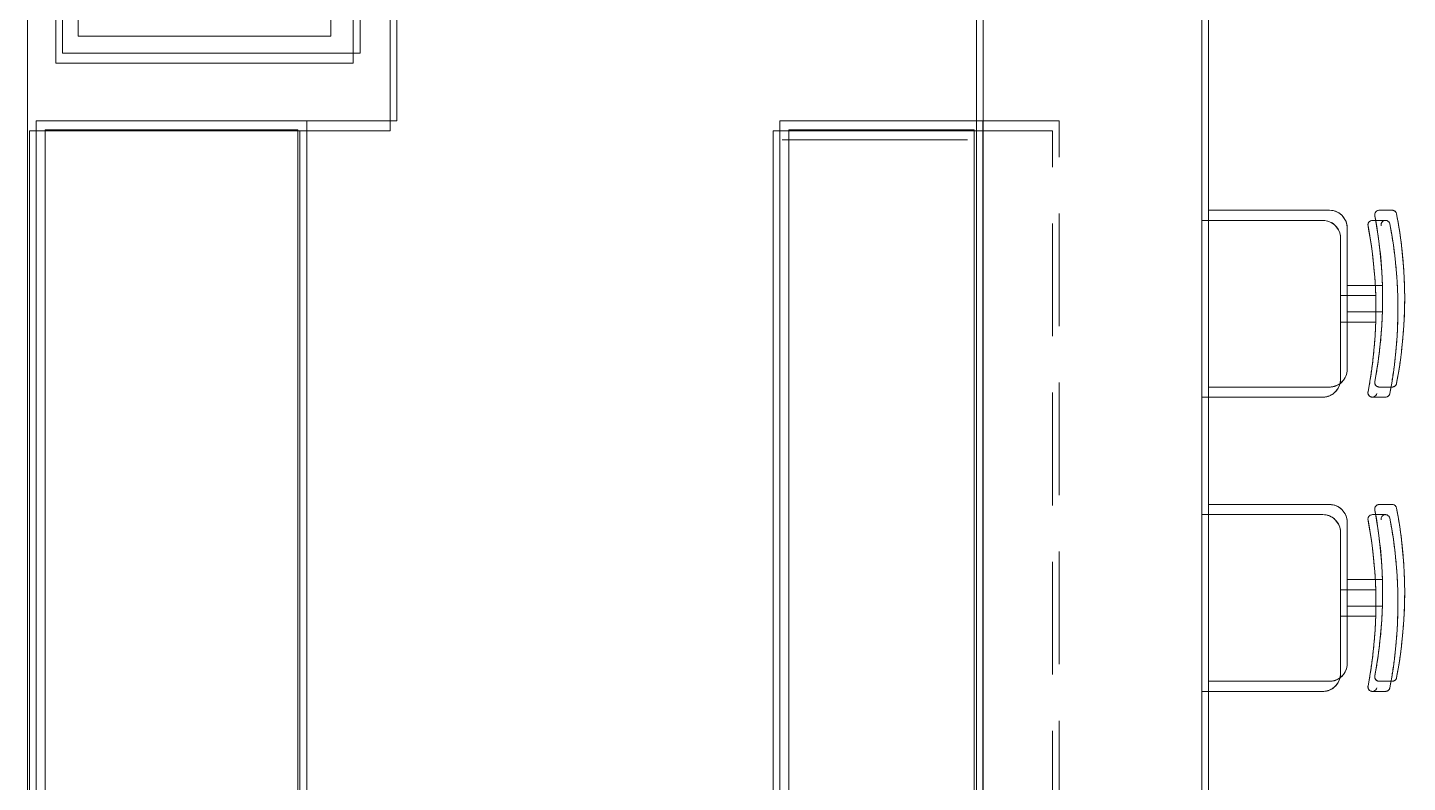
# Model space of a CAD drawing. Extents: x -14.2 to 52.3, y 3.7 to 90.9.
# Drawn here: x 32.617 to 35.678, y 23.959 to 25.633 of the extents above; entities that cross this region are included whole.
import ezdxf

# ---------------------------------------------------------------- set-up
doc = ezdxf.new("R2010")
doc.units = 0
for name, pattern in [('limpo_PINI-PSG-PE-0102-LAZ-R00$0$IMPORT-DASHED2', [375, 250, -125]), ('limpo_PINI-PSG-PE-0102-LAZ-R00$0$IMPORT-HIDDEN2 _2_', [187.5, 125, -62.5]), ('limpo_PINI-PSG-PE-0102-LAZ-R00$0$IMPORT-IMPORT-DASHED2 _2_', [0.375, 0.25, -0.125])]:
    doc.linetypes.add(name, pattern=pattern)
for name, color, linetype, lineweight in [('limpo_PINI-PSG-PE-0102-LAZ-R00$0$0-20', 7, 'Continuous', 5), ('limpo_PINI-PSG-PE-0102-LAZ-R00$0$A-WALL-FNSH', 1, 'Continuous', 40), ('limpo_PINI-PSG-PE-0102-LAZ-R00$0$ARQ_MOBILIÁRIO', 135, 'Continuous', 5), ('limpo_PINI-PSG-PE-0102-LAZ-R00$0$ARQ_PROJEÇÃO_ABAIXO', 2, 'limpo_PINI-PSG-PE-0102-LAZ-R00$0$IMPORT-HIDDEN2 _2_', 5), ('limpo_PINI-PSG-PE-0102-LAZ-R00$0$ARQ_WC_COZ', 135, 'Continuous', 5), ('limpo_PINI-PSG-PE-0102-LAZ-R00$0$LAYOUT_AMB_LAZ_dwg', 8, 'Continuous', 5)]:
    doc.layers.add(name, color=color, linetype=linetype, lineweight=lineweight)
doc.layers.add('limpo_PINI-PSG-PE-0102-LAZ-R00$0$0-21', color=7, linetype='limpo_PINI-PSG-PE-0102-LAZ-R00$0$IMPORT-IMPORT-DASHED2 _2_', lineweight=5, true_color=0x999999)
doc.layers.add('limpo_PINI-PSG-PE-0102-LAZ-R00$0$0-8', color=7, linetype='Continuous', lineweight=5, true_color=0x999999)
doc.layers.add('limpo_PINI-PSG-PE-0102-LAZ-R00$0$XR_ARQT', color=7, linetype='Continuous')
doc.layers.add('XR_ARQT', color=7, linetype='Continuous')

# ---------------------------------------------------------------- blocks, each defined once
blk = doc.blocks.new('limpo_PINI-PSG-PE-0102-LAZ-R00$0$LAZ GERAL - PNE_dwg-25011385-009 - PRE - PAV_ LAZER - GERAL')
at = {"layer": 'limpo_PINI-PSG-PE-0102-LAZ-R00$0$0-20', "flags": 128}
for points in [[(11.0093, -2.804), (11.6093, -2.804), (11.6093, 0.596), (11.0093, 0.596)], [(12.6593, -2.804), (13.1105, -2.804), (13.1105, 0.596), (12.6593, 0.596)]]:
    blk.add_lwpolyline(points, close=True, dxfattribs=at)
at = {"layer": 'limpo_PINI-PSG-PE-0102-LAZ-R00$0$0-21', "flags": 128}
blk.add_lwpolyline([(13.1093, 0.596), (13.2786, 0.596), (13.2786, -2.804), (13.1105, -2.804)], dxfattribs=at)
at = {"layer": 'limpo_PINI-PSG-PE-0102-LAZ-R00$0$0-8'}
for p, q in [((13.1102, 0.9335), (13.1102, -3.1415)), ((13.6103, 0.9335), (13.6103, -3.1415)), ((14.0176, 0.3974), (13.9886, 0.3974)), ((13.9179, 0.0446), (13.9179, 0.3582)), ((13.9179, 0.2308), (13.9963, 0.2308)), ((13.9179, 0.172), (13.9963, 0.172)), ((13.6103, 0.0054), (13.8787, 0.0054)), ((14.0177, 0.0054), (13.9886, 0.0054)), ((14.0176, -0.2553), (13.9886, -0.2553)), ((13.9179, -0.6081), (13.9179, -0.2945)), ((13.9179, -0.4219), (13.9963, -0.4219)), ((13.9179, -0.4807), (13.9963, -0.4807)), ((13.6103, -0.6473), (13.8787, -0.6473)), ((14.0177, -0.6474), (13.9886, -0.6474))]:
    blk.add_line(p, q, dxfattribs=at)
at = {"layer": 'limpo_PINI-PSG-PE-0102-LAZ-R00$0$0-8', "flags": 128}
for points in [[(11.8093, 1.796), (11.8093, 0.596), (11.0093, 0.596), (11.8093, 0.596)], [(11.0676, 1.646), (11.0676, 0.746), (11.7276, 0.746), (11.7276, 1.646), (11.0676, 1.646)], [(11.6093, 0.596), (11.6093, -2.804), (11.6093, 0.596), (11.0093, 0.596), (11.0093, -2.804), (11.6093, -2.804)], [(13.1093, -2.804), (13.1093, 0.596), (12.6593, 0.596), (12.6593, -2.804), (13.1105, -2.804), (13.1105, 0.596), (12.6593, 0.596), (12.6593, -2.804), (13.1105, -2.804)], [(13.0905, -2.784), (13.0905, 0.576), (12.6793, 0.576), (12.6793, -2.784), (13.0905, -2.784)], [(13.8787, 0.3974), (13.6103, 0.3974), (13.8787, 0.3974), (13.8832, 0.3972), (13.8859, 0.3968), (13.8917, 0.3952), (13.8951, 0.3938), (13.8992, 0.3916), (13.9023, 0.3895), (13.9063, 0.386), (13.9129, 0.3773), (13.9153, 0.3722), (13.917, 0.3666), (13.9176, 0.3629), (13.9179, 0.3582), (13.9179, 0.2308), (13.9963, 0.2308), (13.9953, 0.2467), (13.9945, 0.2614), (13.9938, 0.2723), (13.9929, 0.2838), (13.9913, 0.3007), (13.9898, 0.3146), (13.9881, 0.3289), (13.9859, 0.3443), (13.9832, 0.3618), (13.9804, 0.3783), (13.9793, 0.3839), (13.9788, 0.3881), (13.979, 0.3894), (13.9796, 0.3914), (13.9805, 0.3932), (13.9811, 0.3939), (13.9823, 0.3951), (13.9836, 0.396), (13.9848, 0.3966), (13.9864, 0.3972), (13.9877, 0.3974), (13.9886, 0.3974), (14.0176, 0.3974), (14.0187, 0.3974), (14.0196, 0.3972), (14.0212, 0.3968), (14.0221, 0.3964), (14.023, 0.3958), (14.0239, 0.3952), (14.0251, 0.394), (14.0258, 0.3931), (14.0266, 0.3917), (14.0271, 0.3902), (14.0273, 0.3895), (14.0289, 0.381), (14.0297, 0.3766), (14.0305, 0.3719), (14.0317, 0.3652), (14.0326, 0.3593), (14.0335, 0.3538), (14.0344, 0.3479), (14.0353, 0.3418), (14.0362, 0.3355), (14.0372, 0.3277), (14.0381, 0.3204), (14.0385, 0.3177), (14.0388, 0.3143), (14.0391, 0.3117), (14.0394, 0.3091), (14.0397, 0.3067), (14.0399, 0.3043), (14.0403, 0.3011), (14.0407, 0.2966), (14.0411, 0.2931), (14.0414, 0.2895), (14.0417, 0.286), (14.042, 0.2826), (14.0422, 0.2793), (14.0425, 0.2764), (14.0427, 0.2733), (14.0429, 0.2704), (14.0431, 0.2678), (14.0433, 0.265), (14.0434, 0.2636), (14.0434, 0.2623), (14.0435, 0.2615), (14.0436, 0.2603), (14.0436, 0.2601), (14.0436, 0.2589), (14.0437, 0.2579), (14.0437, 0.2571), (14.0438, 0.2558), (14.0439, 0.2542), (14.044, 0.253), (14.0441, 0.2497), (14.0443, 0.2455), (14.0445, 0.2421), (14.0446, 0.2379), (14.0448, 0.2345), (14.0449, 0.2303), (14.045, 0.2255), (14.0451, 0.2221), (14.0452, 0.2183), (14.0452, 0.2136), (14.0453, 0.2117), (14.0453, 0.2014), (14.0452, 0.1901), (14.0452, 0.1854), (14.045, 0.1784), (14.0447, 0.1665), (14.0441, 0.1535), (14.0438, 0.1462), (14.0434, 0.1408), (14.043, 0.1333), (14.0423, 0.1248), (14.0414, 0.114), (14.0407, 0.1059), (14.04, 0.0995), (14.0393, 0.0927), (14.0386, 0.0862), (14.0383, 0.0836), (14.0379, 0.0809), (14.0376, 0.0783), (14.0373, 0.0758), (14.0369, 0.0729), (14.0367, 0.0714), (14.0365, 0.0693), (14.0361, 0.0668), (14.0358, 0.0648), (14.0348, 0.0575), (14.0343, 0.054), (14.0336, 0.0498), (14.0329, 0.045), (14.0322, 0.0409), (14.0315, 0.0367), (14.0308, 0.0328), (14.0297, 0.0263), (14.0289, 0.022), (14.0282, 0.0181), (14.0273, 0.0133), (14.027, 0.0123), (14.0268, 0.0116), (14.0264, 0.0107), (14.0257, 0.0096), (14.0251, 0.0088), (14.0245, 0.0082), (14.0239, 0.0076), (14.0233, 0.0072), (14.0228, 0.0068), (14.0221, 0.0064), (14.0216, 0.0062), (14.0207, 0.0059), (14.0194, 0.0055), (14.0187, 0.0054), (14.0177, 0.0054), (14.0177, 0.0054), (13.9886, 0.0054), (13.9878, 0.0054), (13.9872, 0.0055), (13.9865, 0.0056), (13.9861, 0.0057), (13.9855, 0.0059), (13.9848, 0.0062), (13.9842, 0.0064), (13.9836, 0.0068), (13.9824, 0.0076), (13.9817, 0.0082), (13.9809, 0.0092), (13.9804, 0.0098), (13.9801, 0.0103), (13.9798, 0.0109), (13.9795, 0.0116), (13.9792, 0.0123), (13.979, 0.013), (13.9789, 0.0138), (13.9788, 0.0147), (13.9788, 0.0154), (13.9788, 0.0161), (13.979, 0.017), (13.9801, 0.0231), (13.9806, 0.0259), (13.9814, 0.0302), (13.982, 0.0335), (13.9826, 0.0374), (13.9833, 0.0413), (13.9837, 0.0442), (13.9843, 0.0475), (13.9849, 0.0515), (13.9856, 0.056), (13.9862, 0.0607), (13.9867, 0.0641), (13.9871, 0.067), (13.9876, 0.0708), (13.9882, 0.0747), (13.9886, 0.0783), (13.9893, 0.0838), (13.9898, 0.0883), (13.9905, 0.0948), (13.9911, 0.1001), (13.9916, 0.1051), (13.9921, 0.1104), (13.9926, 0.1153), (13.993, 0.121), (13.9935, 0.1265), (13.994, 0.1335), (13.9944, 0.1403), (13.9949, 0.1482), (13.9952, 0.155), (13.9956, 0.1632), (13.9963, 0.172), (13.9179, 0.172), (13.9179, 0.0446), (13.9176, 0.0399), (13.9171, 0.0367), (13.9164, 0.0339), (13.9155, 0.0312), (13.9143, 0.0282), (13.9127, 0.0251), (13.9113, 0.0229), (13.9097, 0.0207), (13.9075, 0.018), (13.904, 0.0147), (13.9019, 0.013), (13.899, 0.0111), (13.8974, 0.0102), (13.8961, 0.0095), (13.8949, 0.0089), (13.8936, 0.0083), (13.8918, 0.0077), (13.8908, 0.0073), (13.8897, 0.007), (13.8888, 0.0067), (13.8873, 0.0063), (13.8856, 0.006), (13.8844, 0.0058), (13.8829, 0.0056), (13.881, 0.0054), (13.8796, 0.0054), (13.8787, 0.0054), (13.6103, 0.0054), (13.6103, 0.3974)], [(13.8787, -0.2553), (13.6103, -0.2553), (13.8787, -0.2553), (13.8832, -0.2556), (13.8859, -0.256), (13.8917, -0.2575), (13.8951, -0.2589), (13.8992, -0.2611), (13.9023, -0.2632), (13.9063, -0.2667), (13.9129, -0.2754), (13.9153, -0.2805), (13.917, -0.2861), (13.9176, -0.2898), (13.9179, -0.2945), (13.9179, -0.4219), (13.9963, -0.4219), (13.9953, -0.4061), (13.9945, -0.3913), (13.9938, -0.3804), (13.9929, -0.3689), (13.9913, -0.352), (13.9898, -0.3381), (13.9881, -0.3238), (13.9859, -0.3084), (13.9832, -0.2909), (13.9804, -0.2744), (13.9793, -0.2689), (13.9788, -0.2646), (13.979, -0.2633), (13.9796, -0.2613), (13.9805, -0.2596), (13.9811, -0.2588), (13.9823, -0.2576), (13.9836, -0.2567), (13.9848, -0.2561), (13.9864, -0.2556), (13.9877, -0.2553), (13.9886, -0.2553), (14.0176, -0.2553), (14.0187, -0.2553), (14.0196, -0.2555), (14.0212, -0.2559), (14.0221, -0.2563), (14.023, -0.2569), (14.0239, -0.2575), (14.0251, -0.2587), (14.0258, -0.2596), (14.0266, -0.261), (14.0271, -0.2625), (14.0273, -0.2632), (14.0289, -0.2718), (14.0297, -0.2761), (14.0305, -0.2808), (14.0317, -0.2875), (14.0326, -0.2934), (14.0335, -0.2989), (14.0344, -0.3048), (14.0353, -0.3109), (14.0362, -0.3172), (14.0372, -0.325), (14.0381, -0.3323), (14.0385, -0.335), (14.0388, -0.3384), (14.0391, -0.341), (14.0394, -0.3436), (14.0397, -0.346), (14.0399, -0.3484), (14.0403, -0.3516), (14.0407, -0.3561), (14.0411, -0.3596), (14.0414, -0.3632), (14.0417, -0.3667), (14.042, -0.3701), (14.0422, -0.3734), (14.0425, -0.3763), (14.0427, -0.3794), (14.0429, -0.3823), (14.0431, -0.3849), (14.0433, -0.3877), (14.0434, -0.3891), (14.0434, -0.3904), (14.0435, -0.3912), (14.0436, -0.3924), (14.0436, -0.3926), (14.0436, -0.3938), (14.0437, -0.3948), (14.0437, -0.3956), (14.0438, -0.3969), (14.0439, -0.3985), (14.044, -0.3997), (14.0441, -0.403), (14.0443, -0.4072), (14.0445, -0.4106), (14.0446, -0.4148), (14.0448, -0.4182), (14.0449, -0.4224), (14.045, -0.4272), (14.0451, -0.4306), (14.0452, -0.4345), (14.0452, -0.4391), (14.0453, -0.441), (14.0453, -0.4513), (14.0452, -0.4626), (14.0452, -0.4674), (14.045, -0.4743), (14.0447, -0.4862), (14.0441, -0.4992), (14.0438, -0.5065), (14.0434, -0.5119), (14.043, -0.5194), (14.0423, -0.528), (14.0414, -0.5387), (14.0407, -0.5469), (14.04, -0.5532), (14.0393, -0.56), (14.0386, -0.5665), (14.0383, -0.5691), (14.0379, -0.5718), (14.0376, -0.5744), (14.0373, -0.5769), (14.0369, -0.5798), (14.0367, -0.5813), (14.0365, -0.5834), (14.0361, -0.5859), (14.0358, -0.5879), (14.0348, -0.5952), (14.0343, -0.5987), (14.0336, -0.6029), (14.0329, -0.6077), (14.0322, -0.6118), (14.0315, -0.616), (14.0308, -0.62), (14.0297, -0.6264), (14.0289, -0.6307), (14.0282, -0.6346), (14.0273, -0.6394), (14.027, -0.6405), (14.0268, -0.6411), (14.0264, -0.642), (14.0257, -0.6431), (14.0251, -0.6439), (14.0245, -0.6445), (14.0239, -0.6451), (14.0233, -0.6455), (14.0228, -0.6459), (14.0221, -0.6463), (14.0216, -0.6465), (14.0207, -0.6468), (14.0194, -0.6472), (14.0187, -0.6473), (14.0177, -0.6474), (14.0177, -0.6473), (13.9886, -0.6473), (13.9878, -0.6473), (13.9872, -0.6472), (13.9865, -0.6471), (13.9861, -0.647), (13.9855, -0.6468), (13.9848, -0.6466), (13.9842, -0.6463), (13.9836, -0.6459), (13.9824, -0.6451), (13.9817, -0.6445), (13.9809, -0.6435), (13.9804, -0.6429), (13.9801, -0.6424), (13.9798, -0.6418), (13.9795, -0.6412), (13.9792, -0.6404), (13.979, -0.6397), (13.9789, -0.639), (13.9788, -0.638), (13.9788, -0.6373), (13.9788, -0.6366), (13.979, -0.6357), (13.9801, -0.6296), (13.9806, -0.6268), (13.9814, -0.6225), (13.982, -0.6192), (13.9826, -0.6153), (13.9833, -0.6114), (13.9837, -0.6085), (13.9843, -0.6052), (13.9849, -0.6012), (13.9856, -0.5967), (13.9862, -0.592), (13.9867, -0.5886), (13.9871, -0.5857), (13.9876, -0.5819), (13.9882, -0.578), (13.9886, -0.5744), (13.9893, -0.5689), (13.9898, -0.5644), (13.9905, -0.5579), (13.9911, -0.5526), (13.9916, -0.5476), (13.9921, -0.5423), (13.9926, -0.5374), (13.993, -0.5317), (13.9935, -0.5262), (13.994, -0.5193), (13.9944, -0.5124), (13.9949, -0.5046), (13.9952, -0.4977), (13.9956, -0.4895), (13.9963, -0.4807), (13.9179, -0.4807), (13.9179, -0.6081), (13.9176, -0.6128), (13.9171, -0.616), (13.9164, -0.6188), (13.9155, -0.6215), (13.9143, -0.6245), (13.9127, -0.6276), (13.9113, -0.6298), (13.9097, -0.6321), (13.9075, -0.6347), (13.904, -0.638), (13.9019, -0.6397), (13.899, -0.6417), (13.8974, -0.6426), (13.8961, -0.6432), (13.8949, -0.6438), (13.8936, -0.6444), (13.8918, -0.6451), (13.8908, -0.6454), (13.8897, -0.6457), (13.8888, -0.646), (13.8873, -0.6464), (13.8856, -0.6467), (13.8844, -0.6469), (13.8829, -0.6471), (13.881, -0.6473), (13.8796, -0.6473), (13.8787, -0.6474), (13.6103, -0.6474), (13.6103, -0.2553)]]:
    blk.add_lwpolyline(points, dxfattribs=at)
blk.add_lwpolyline([(11.5893, -2.784), (11.5893, 0.576), (11.0293, 0.576), (11.0293, -2.784)], close=True, dxfattribs=at)
at = {"layer": 'limpo_PINI-PSG-PE-0102-LAZ-R00$0$0-8'}
for centre, radius, start, end in [((13.0064, 0.2014), 0.9899, 349.2642, 10.7351), ((13.0554, 0.2014), 0.9899, 349.0469, 10.9524), ((13.8787, -0.2945), 0.0392, 359.9996, 89.9996), ((13.0064, -0.4513), 0.9899, 349.2642, 10.7351)]:
    blk.add_arc(centre, radius, start, end, dxfattribs=at)
for centre, major_axis, start_param, end_param in [((13.8787, 0.3582), (-0.0389, 0.0048), 3.264081, 4.834877), ((13.9886, 0.3876), (0.00225, 0.00954), 0.231822, 1.989987), ((14.0177, 0.3876), (0.00495, 0.00846), 5.432492, 6.812126), ((13.8787, 0.0446), (-0.015, 0.0362), 2.74889, 4.319687), ((13.9886, 0.0152), (0.00755, 0.00625), 2.262501, 4.020667), ((14.0177, 0.0152), (0.00375, 0.00905), 3.534289, 4.913924), ((13.9886, -0.2651), (0.00603, 0.00773), 0.662907, 2.421072), ((14.0177, -0.2651), (0.00287, 0.00937), 5.200662, 6.580296), ((13.0554, -0.4513), (-0.63, 0.7636), 3.831411, 4.213736), ((13.8787, -0.6081), (-0.015, 0.0362), 2.74889, 4.319687), ((13.9886, -0.6375), (0.00878, 0.00435), 2.494329, 4.252494), ((14.0177, -0.6375), (0.00834, 0.00515), 4.158814, 5.538449)]:
    blk.add_ellipse(centre, major_axis=major_axis, ratio=1, start_param=start_param, end_param=end_param, dxfattribs=at)
blk = doc.blocks.new('limpo_PINI-PSG-PE-0102-LAZ-R00$0$LAYOUT_AMB_LAZ_dwg-2867451-5PPE_008_LAZER__P_A_0_09_')
at = {"color": 9, "lineweight": 5}
blk.add_line((43235.6, 19604.6), (42824.3, 19604.6), dxfattribs=at)
at = {"color": 9, "lineweight": 5, "flags": 128}
blk.add_lwpolyline([(41154.3, 19624.6), (41154.3, 16224.6), (41754.3, 16224.6), (41754.3, 19624.6)], close=True, dxfattribs=at)
for points in [[(42804.3, 19624.6), (42804.3, 16224.6), (43255.6, 16224.6), (43255.6, 19624.6)], [(43755.4, 19426), (44023.7, 19426), (44028.3, 19425.7), (44030.9, 19425.3), (44036.8, 19423.8), (44040.2, 19422.4), (44044.3, 19420.2), (44047.4, 19418.1), (44051.4, 19414.6), (44058, 19405.9), (44060.4, 19400.8), (44062, 19395.2), (44062.7, 19391.5), (44062.9, 19386.8), (44062.9, 19259.4), (44141.3, 19259.4), (44140.3, 19275.2), (44139.5, 19290), (44138.8, 19300.9), (44137.9, 19312.4), (44136.4, 19329.3), (44134.9, 19343.2), (44133.1, 19357.5), (44131, 19372.9), (44128.3, 19390.4), (44125.4, 19406.8), (44124.4, 19412.4), (44123.9, 19416.6), (44124, 19417.9), (44124.6, 19420), (44125.6, 19421.7), (44126.1, 19422.4), (44127.4, 19423.7), (44128.6, 19424.6), (44129.8, 19425.2), (44131.4, 19425.7), (44132.7, 19426), (44133.6, 19426), (44162.7, 19426), (44163.7, 19425.9), (44164.7, 19425.8), (44166.2, 19425.3), (44167.1, 19424.9), (44168.1, 19424.4), (44168.9, 19423.8), (44170.2, 19422.6), (44170.8, 19421.7), (44171.6, 19420.3), (44172.2, 19418.8), (44172.3, 19418.1), (44173.9, 19409.5), (44174.7, 19405.1), (44175.6, 19400.5), (44176.7, 19393.8), (44177.7, 19387.8), (44178.5, 19382.4), (44179.5, 19376.5), (44180.3, 19370.4), (44181.2, 19364.1), (44182.3, 19356.3), (44183.2, 19349), (44183.5, 19346.2), (44183.9, 19342.9), (44184.2, 19340.3), (44184.5, 19337.7), (44184.7, 19335.3), (44185, 19332.9), (44185.3, 19329.7), (44185.8, 19325.2), (44186.1, 19321.7), (44186.4, 19318.1), (44186.7, 19314.6), (44187, 19311.2), (44187.3, 19307.8), (44187.5, 19305), (44187.7, 19301.9), (44187.9, 19299), (44188.1, 19296.4), (44188.3, 19293.6), (44188.4, 19292.2), (44188.5, 19290.9), (44188.5, 19290.1), (44188.6, 19288.9), (44188.6, 19288.7), (44188.7, 19287.5), (44188.7, 19286.5), (44188.8, 19285.7), (44188.9, 19284.4), (44188.9, 19282.8), (44189, 19281.6), (44189.2, 19278.3), (44189.4, 19274.1), (44189.5, 19270.7), (44189.7, 19266.5), (44189.8, 19263.1), (44189.9, 19258.9), (44190.1, 19254.1), (44190.1, 19250.7), (44190.2, 19246.8), (44190.3, 19242.2), (44190.3, 19240.3), (44190.4, 19230), (44190.3, 19218.7), (44190.2, 19213.9), (44190.1, 19207), (44189.7, 19195.1), (44189.2, 19182.1), (44188.8, 19174.8), (44188.5, 19169.4), (44188, 19161.9), (44187.4, 19153.3), (44186.5, 19142.6), (44185.7, 19134.4), (44185.1, 19128.1), (44184.4, 19121.3), (44183.6, 19114.8), (44183.3, 19112.2), (44183, 19109.5), (44182.7, 19106.9), (44182.4, 19104.4), (44182, 19101.5), (44181.8, 19100), (44181.5, 19097.9), (44181.2, 19095.4), (44180.9, 19093.4), (44179.8, 19086.1), (44179.3, 19082.6), (44178.7, 19078.4), (44177.9, 19073.6), (44177.2, 19069.4), (44176.6, 19065.3), (44175.9, 19061.3), (44174.7, 19054.9), (44174, 19050.6), (44173.2, 19046.7), (44172.3, 19041.9), (44172.1, 19040.8), (44171.8, 19040.2), (44171.4, 19039.3), (44170.8, 19038.2), (44170.1, 19037.4), (44169.5, 19036.7), (44168.9, 19036.2), (44168.4, 19035.8), (44167.8, 19035.4), (44167.1, 19035), (44166.6, 19034.8), (44165.8, 19034.5), (44164.5, 19034.1), (44163.7, 19034), (44162.7, 19033.9), (44162.7, 19034), (44133.6, 19034), (44132.9, 19034), (44132.3, 19034.1), (44131.6, 19034.2), (44131.1, 19034.3), (44130.5, 19034.5), (44129.8, 19034.7), (44129.3, 19035), (44128.6, 19035.4), (44127.5, 19036.1), (44126.7, 19036.8), (44125.9, 19037.7), (44125.5, 19038.4), (44125.2, 19038.9), (44124.9, 19039.4), (44124.5, 19040.1), (44124.3, 19040.9), (44124.1, 19041.6), (44124, 19042.3), (44123.9, 19043.3), (44123.9, 19044), (44123.9, 19044.7), (44124, 19045.6), (44125.2, 19051.7), (44125.7, 19054.5), (44126.4, 19058.8), (44127, 19062.1), (44127.7, 19066), (44128.3, 19069.8), (44128.8, 19072.8), (44129.3, 19076.1), (44129.9, 19080.1), (44130.6, 19084.6), (44131.3, 19089.3), (44131.8, 19092.7), (44132.2, 19095.6), (44132.7, 19099.4), (44133.2, 19103.3), (44133.7, 19106.9), (44134.3, 19112.4), (44134.9, 19116.9), (44135.6, 19123.4), (44136.2, 19128.7), (44136.7, 19133.7), (44137.2, 19138.9), (44137.6, 19143.9), (44138.1, 19149.6), (44138.5, 19155.1), (44139, 19162), (44139.5, 19168.9), (44139.9, 19176.7), (44140.3, 19183.6), (44140.6, 19191.8), (44141.3, 19200.6), (44062.9, 19200.6), (44062.9, 19073.2), (44062.7, 19068.5), (44062.1, 19065.3), (44061.4, 19062.5), (44060.6, 19059.8), (44059.4, 19056.8), (44057.7, 19053.6), (44056.4, 19051.5), (44054.8, 19049.2), (44052.5, 19046.6), (44049.1, 19043.3), (44047, 19041.6), (44044.1, 19039.6), (44042.5, 19038.7), (44041.2, 19038.1), (44040, 19037.5), (44038.6, 19036.9), (44036.9, 19036.2), (44035.9, 19035.9), (44034.8, 19035.5), (44033.8, 19035.3), (44032.3, 19034.9), (44030.6, 19034.6), (44029.4, 19034.4), (44028, 19034.2), (44026, 19034), (44024.7, 19034), (44023.7, 19033.9), (43755.4, 19033.9), (43755.4, 19426)], [(43755.4, 18773.3), (44023.7, 18773.3), (44028.3, 18773), (44030.9, 18772.6), (44036.8, 18771.1), (44040.2, 18769.7), (44044.3, 18767.5), (44047.4, 18765.4), (44051.4, 18761.9), (44058, 18753.2), (44060.4, 18748), (44062, 18742.5), (44062.7, 18738.8), (44062.9, 18734.1), (44062.9, 18606.7), (44141.3, 18606.7), (44140.3, 18622.5), (44139.5, 18637.3), (44138.8, 18648.2), (44137.9, 18659.7), (44136.4, 18676.6), (44134.9, 18690.5), (44133.1, 18704.8), (44131, 18720.2), (44128.3, 18737.7), (44125.4, 18754.1), (44124.4, 18759.7), (44123.9, 18763.9), (44124, 18765.2), (44124.6, 18767.3), (44125.6, 18769), (44126.1, 18769.7), (44127.4, 18771), (44128.6, 18771.9), (44129.8, 18772.5), (44131.4, 18773), (44132.7, 18773.2), (44133.6, 18773.3), (44162.7, 18773.3), (44163.7, 18773.2), (44164.7, 18773.1), (44166.2, 18772.6), (44167.1, 18772.2), (44168.1, 18771.7), (44168.9, 18771), (44170.2, 18769.8), (44170.8, 18768.9), (44171.6, 18767.6), (44172.2, 18766.1), (44172.3, 18765.3), (44173.9, 18756.8), (44174.7, 18752.4), (44175.6, 18747.7), (44176.7, 18741.1), (44177.7, 18735.1), (44178.5, 18729.7), (44179.5, 18723.7), (44180.3, 18717.7), (44181.2, 18711.4), (44182.3, 18703.6), (44183.2, 18696.2), (44183.5, 18693.5), (44183.9, 18690.2), (44184.2, 18687.5), (44184.5, 18685), (44184.7, 18682.5), (44185, 18680.1), (44185.3, 18677), (44185.8, 18672.5), (44186.1, 18669), (44186.4, 18665.4), (44186.7, 18661.9), (44187, 18658.5), (44187.3, 18655.1), (44187.5, 18652.3), (44187.7, 18649.2), (44187.9, 18646.3), (44188.1, 18643.7), (44188.3, 18640.9), (44188.4, 18639.5), (44188.5, 18638.2), (44188.5, 18637.4), (44188.6, 18636.2), (44188.6, 18636), (44188.7, 18634.8), (44188.7, 18633.8), (44188.8, 18632.9), (44188.9, 18631.7), (44188.9, 18630.1), (44189, 18628.9), (44189.2, 18625.6), (44189.4, 18621.4), (44189.5, 18618), (44189.7, 18613.8), (44189.8, 18610.4), (44189.9, 18606.2), (44190.1, 18601.4), (44190.1, 18598), (44190.2, 18594.1), (44190.3, 18589.5), (44190.3, 18587.6), (44190.4, 18577.3), (44190.3, 18566), (44190.2, 18561.2), (44190.1, 18554.3), (44189.7, 18542.4), (44189.2, 18529.4), (44188.8, 18522), (44188.5, 18516.7), (44188, 18509.2), (44187.4, 18500.6), (44186.5, 18489.9), (44185.7, 18481.7), (44185.1, 18475.4), (44184.4, 18468.6), (44183.6, 18462.1), (44183.3, 18459.5), (44183, 18456.8), (44182.7, 18454.2), (44182.4, 18451.7), (44182, 18448.8), (44181.8, 18447.3), (44181.5, 18445.2), (44181.2, 18442.7), (44180.9, 18440.7), (44179.8, 18433.4), (44179.3, 18429.9), (44178.7, 18425.7), (44177.9, 18420.9), (44177.2, 18416.7), (44176.6, 18412.6), (44175.9, 18408.6), (44174.7, 18402.2), (44174, 18397.9), (44173.2, 18393.9), (44172.3, 18389.2), (44172.1, 18388.1), (44171.8, 18387.5), (44171.4, 18386.5), (44170.8, 18385.5), (44170.1, 18384.6), (44169.5, 18384), (44168.9, 18383.5), (44168.4, 18383.1), (44167.8, 18382.7), (44167.1, 18382.3), (44166.6, 18382.1), (44165.8, 18381.7), (44164.5, 18381.4), (44163.7, 18381.3), (44162.7, 18381.2), (44162.7, 18381.2), (44133.6, 18381.2), (44132.9, 18381.3), (44132.3, 18381.3), (44131.6, 18381.5), (44131.1, 18381.6), (44130.5, 18381.8), (44129.8, 18382), (44129.3, 18382.3), (44128.6, 18382.6), (44127.5, 18383.4), (44126.7, 18384.1), (44125.9, 18385), (44125.5, 18385.7), (44125.2, 18386.2), (44124.9, 18386.7), (44124.5, 18387.4), (44124.3, 18388.2), (44124.1, 18388.9), (44124, 18389.6), (44123.9, 18390.6), (44123.9, 18391.3), (44123.9, 18392), (44124, 18392.9), (44125.2, 18399), (44125.7, 18401.7), (44126.4, 18406.1), (44127, 18409.3), (44127.7, 18413.3), (44128.3, 18417.1), (44128.8, 18420.1), (44129.3, 18423.4), (44129.9, 18427.4), (44130.6, 18431.9), (44131.3, 18436.6), (44131.8, 18440), (44132.2, 18442.9), (44132.7, 18446.7), (44133.2, 18450.6), (44133.7, 18454.2), (44134.3, 18459.6), (44134.9, 18464.2), (44135.6, 18470.7), (44136.2, 18476), (44136.7, 18481), (44137.2, 18486.2), (44137.6, 18491.2), (44138.1, 18496.9), (44138.5, 18502.4), (44139, 18509.3), (44139.5, 18516.2), (44139.9, 18524), (44140.3, 18530.9), (44140.6, 18539), (44141.3, 18547.9), (44062.9, 18547.9), (44062.9, 18420.4), (44062.7, 18415.8), (44062.1, 18412.6), (44061.4, 18409.7), (44060.6, 18407.1), (44059.4, 18404.1), (44057.7, 18400.9), (44056.4, 18398.8), (44054.8, 18396.5), (44052.5, 18393.9), (44049.1, 18390.5), (44047, 18388.9), (44044.1, 18386.9), (44042.5, 18386), (44041.2, 18385.3), (44040, 18384.8), (44038.6, 18384.2), (44036.9, 18383.5), (44035.9, 18383.2), (44034.8, 18382.8), (44033.8, 18382.6), (44032.3, 18382.2), (44030.6, 18381.9), (44029.4, 18381.7), (44028, 18381.5), (44026, 18381.3), (44024.7, 18381.3), (44023.7, 18381.2), (43755.4, 18381.2), (43755.4, 18773.3)]]:
    blk.add_lwpolyline(points, dxfattribs=at)
at = {"layer": 'limpo_PINI-PSG-PE-0102-LAZ-R00$0$ARQ_MOBILIÁRIO', "color": 9}
for p, q in [((43255.2, 19962.1), (43255.2, 15887)), ((43755.4, 19962.1), (43755.4, 15887)), ((41754.3, 19624.6), (41754.3, 16224.6)), ((44023.7, 19426), (43755.4, 19426)), ((44162.7, 19426), (44133.6, 19426)), ((44063, 19073.2), (44063, 19386.8)), ((44062.9, 19259.4), (44141.3, 19259.4)), ((44062.9, 19200.6), (44141.3, 19200.6)), ((43755.4, 19034), (44023.7, 19034)), ((44162.7, 19033.9), (44133.6, 19033.9)), ((44023.7, 18773.3), (43755.4, 18773.3)), ((44162.7, 18773.3), (44133.6, 18773.3)), ((44063, 18420.4), (44063, 18734)), ((44062.9, 18606.7), (44141.3, 18606.7)), ((44062.9, 18547.9), (44141.3, 18547.9)), ((43755.4, 18381.2), (44023.7, 18381.2)), ((44162.7, 18381.2), (44133.6, 18381.2))]:
    blk.add_line(p, q, dxfattribs=at)
at = {"layer": 'limpo_PINI-PSG-PE-0102-LAZ-R00$0$ARQ_MOBILIÁRIO', "color": 9, "flags": 128}
blk.add_lwpolyline([(43254.3, 19624.6), (42804.3, 19624.6), (42804.3, 16224.6), (43255.6, 16224.6)], dxfattribs=at)
at = {"layer": 'limpo_PINI-PSG-PE-0102-LAZ-R00$0$ARQ_MOBILIÁRIO', "color": 9}
for centre, radius, start, end in [((44023.7, 19386.8), 39.2, 359.9996, 89.9996), ((43151.4, 19230), 989.9, 349.2642, 10.7351), ((44162.7, 19416.2), 9.8, 10.9524, 191.9409), ((43200.5, 19230), 989.9, 349.0469, 10.9524), ((44023.7, 19073.2), 39.2, 269.9996, 359.9996), ((44133.7, 19043.8), 9.8, 169.2642, 349.5043), ((44023.7, 18734.1), 39.2, 359.9996, 89.9996), ((44162.7, 18763.5), 9.8, 10.9524, 191.9409), ((43151.4, 18577.3), 989.9, 349.2642, 10.7351), ((43200.5, 18577.3), 989.9, 349.0469, 10.9524), ((44023.7, 18420.5), 39.2, 269.9996, 359.9996), ((44133.7, 18391), 9.8, 169.2642, 349.5043)]:
    blk.add_arc(centre, radius, start, end, dxfattribs=at)
at = {"layer": 'limpo_PINI-PSG-PE-0102-LAZ-R00$0$ARQ_PROJEÇÃO_ABAIXO', "color": 9, "linetype": 'limpo_PINI-PSG-PE-0102-LAZ-R00$0$IMPORT-DASHED2', "flags": 128}
blk.add_lwpolyline([(43254.3, 19624.6), (43423.6, 19624.6), (43423.6, 16224.6), (43255.6, 16224.6)], dxfattribs=at)
at = {"layer": 'limpo_PINI-PSG-PE-0102-LAZ-R00$0$ARQ_WC_COZ', "color": 9, "flags": 128}
for points in [[(41154.3, 20824.6), (41954.3, 20824.6), (41954.3, 19624.6), (41154.3, 19624.6)], [(41212.6, 20674.6), (41212.6, 19774.6), (41872.6, 19774.6), (41872.6, 20674.6), (41212.6, 20674.6)], [(41822.6, 20624.6), (41822.6, 19834.9), (41262.6, 19834.9), (41262.6, 20624.6), (41822.6, 20624.6)]]:
    blk.add_lwpolyline(points, dxfattribs=at)
blk = doc.blocks.new('limpo_PINI-PSG-PE-0102-LAZ-R00$0$A$C745163c0')
at = {"layer": 'limpo_PINI-PSG-PE-0102-LAZ-R00$0$A-WALL-FNSH', "lineweight": 5}
blk.add_line((18535, -6555.1), (18535, 5031.1), dxfattribs=at)
at = {"layer": 'limpo_PINI-PSG-PE-0102-LAZ-R00$0$LAYOUT_AMB_LAZ_dwg', "color": 9}
blk.add_blockref('limpo_PINI-PSG-PE-0102-LAZ-R00$0$LAYOUT_AMB_LAZ_dwg-2867451-5PPE_008_LAZER__P_A_0_09_', (-22615.1, -15829.6), dxfattribs=at)
blk = doc.blocks.new('limpo_PINI-PSG-PE-0102-LAZ-R00')
at = {"layer": 'limpo_PINI-PSG-PE-0102-LAZ-R00$0$XR_ARQT', "xscale": 0.001000000000038553, "yscale": 0.001000000000038553, "zscale": 0.001000000000038553}
blk.add_blockref('limpo_PINI-PSG-PE-0102-LAZ-R00$0$A$C745163c0', (14.124, 21.592), dxfattribs=at)
at = {"layer": 'limpo_PINI-PSG-PE-0102-LAZ-R00$0$XR_ARQT'}
blk.add_blockref('limpo_PINI-PSG-PE-0102-LAZ-R00$0$LAZ GERAL - PNE_dwg-25011385-009 - PRE - PAV_ LAZER - GERAL', (21.6689, 24.8134), dxfattribs=at)

msp = doc.modelspace()

# ---------------------------------------------------------------- block references
at = {"layer": 'XR_ARQT'}
msp.add_blockref('limpo_PINI-PSG-PE-0102-LAZ-R00', (-0.0418, 0.017), dxfattribs=at)

doc.saveas('drawing.dxf')
